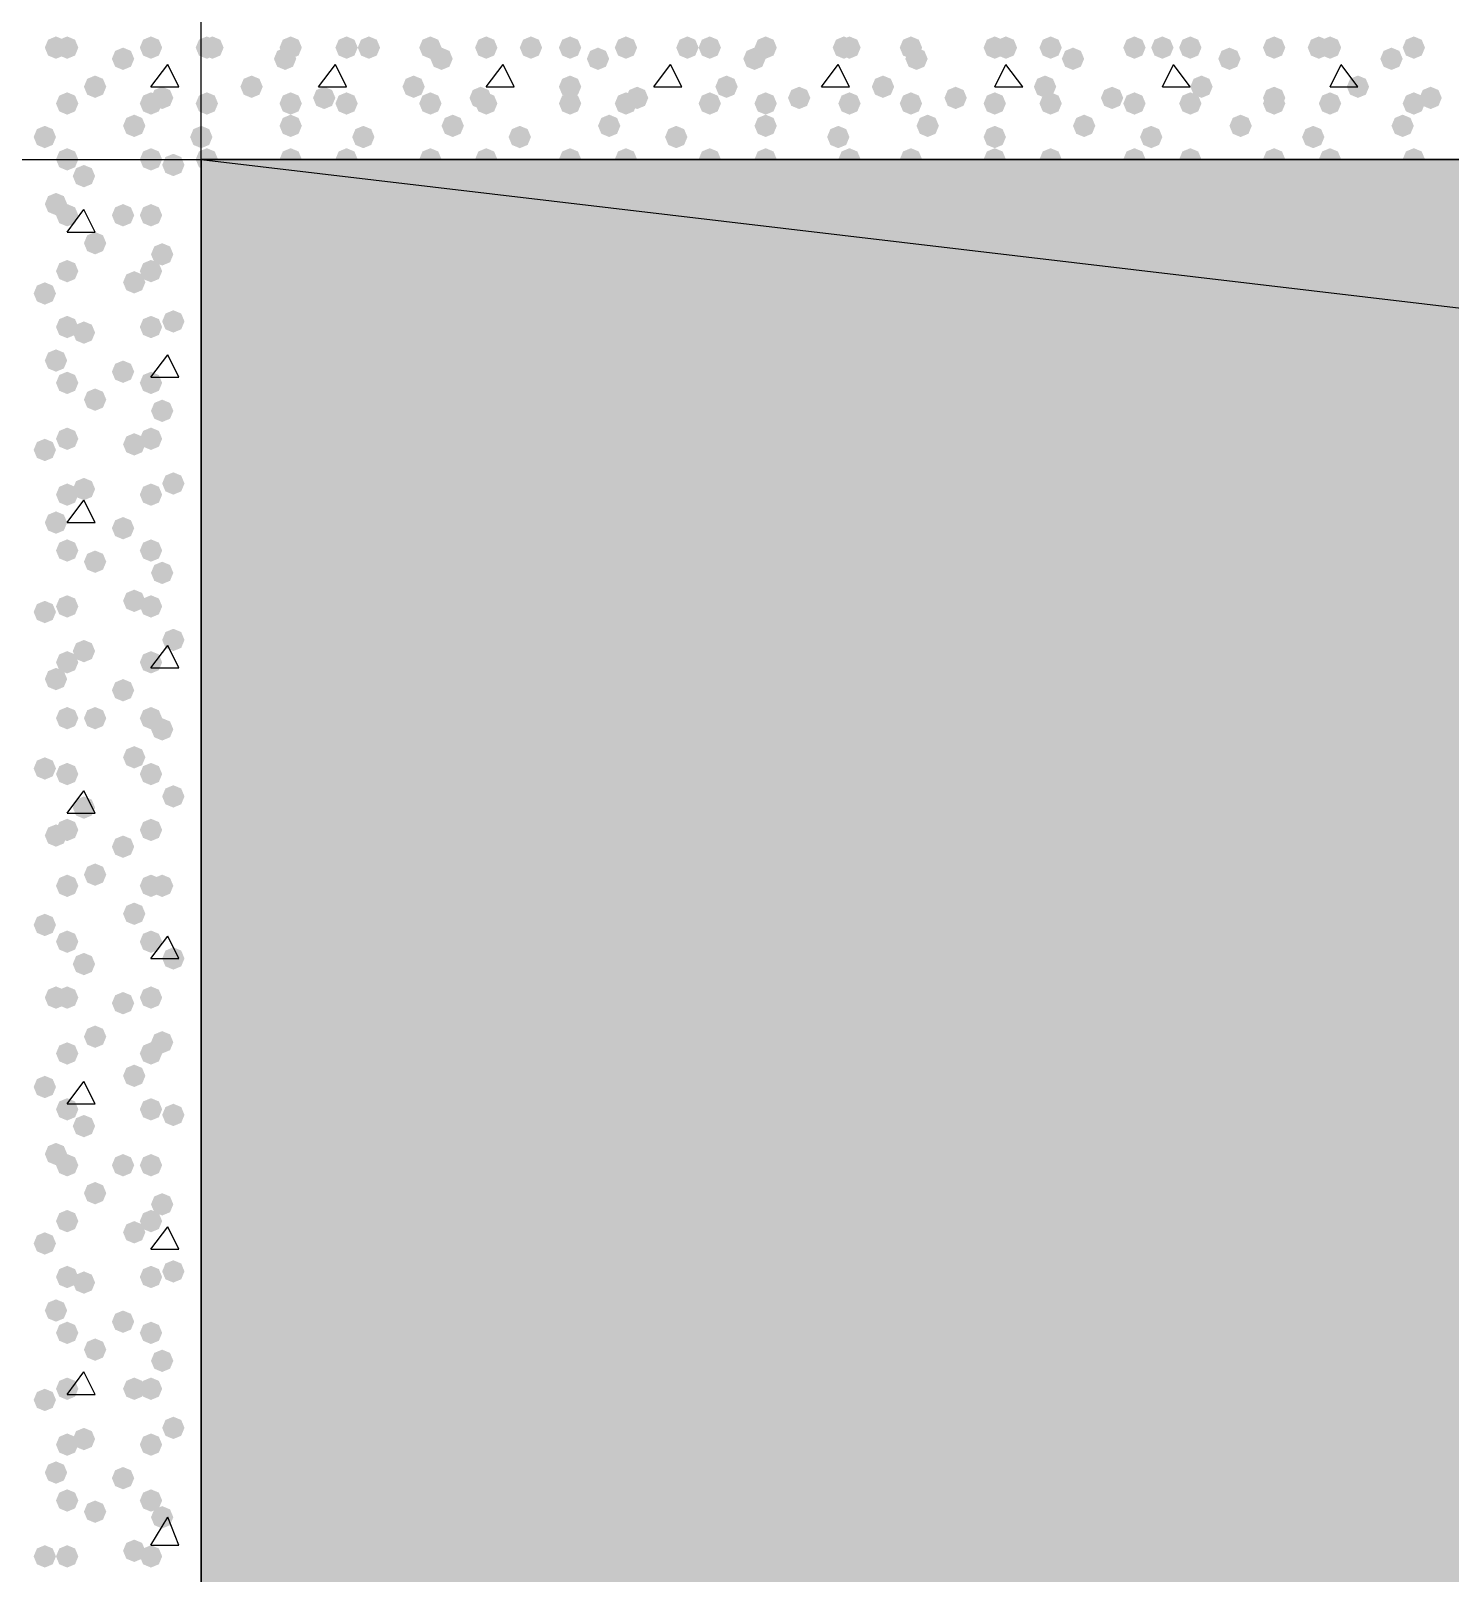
# Model space of a CAD drawing. Header units: millimetres. Extents: x 0 to 420, y 0 to 297.
# Drawn here: x 215.88 to 226.63, y 131.91 to 143.59 of the extents above; entities that cross this region are included whole.
import ezdxf

# ---------------------------------------------------------------- set-up
doc = ezdxf.new("R2010")
doc.units = ezdxf.units.MM
doc.layers.get('0').update_dxf_attribs({"linetype": 'CONTINUOUS'})

msp = doc.modelspace()

# ---------------------------------------------------------------- hatches: boundary and pattern name
at = {"true_color": 0x000007}
for points in [[(216.154, 143.467667), (216.129129, 143.407871), (216.069333, 143.383), (216.009538, 143.407871), (215.984667, 143.467667), (216.009537, 143.527462), (216.069333, 143.552333), (216.129129, 143.527463)], [(216.238667, 143.467667), (216.213796, 143.407871), (216.154, 143.383), (216.094204, 143.407871), (216.069333, 143.467667), (216.094204, 143.527462), (216.154, 143.552333), (216.213796, 143.527463)], [(216.873667, 143.467667), (216.848796, 143.407871), (216.789, 143.383), (216.729204, 143.407871), (216.704333, 143.467667), (216.729204, 143.527462), (216.789, 143.552333), (216.848796, 143.527463)], [(216.662, 143.383), (216.637129, 143.323204), (216.577333, 143.298333), (216.517538, 143.323204), (216.492667, 143.383), (216.517537, 143.442796), (216.577333, 143.467667), (216.637129, 143.442796)], [(216.450333, 143.171333), (216.425462, 143.111537), (216.365667, 143.086667), (216.305871, 143.111537), (216.281, 143.171333), (216.305871, 143.231129), (216.365667, 143.256), (216.425462, 143.231129)], [(216.958333, 143.086667), (216.933462, 143.026871), (216.873667, 143.002), (216.813871, 143.026871), (216.789, 143.086667), (216.813871, 143.146462), (216.873667, 143.171333), (216.933462, 143.146463)], [(216.238667, 143.044333), (216.213796, 142.984537), (216.154, 142.959667), (216.094204, 142.984537), (216.069333, 143.044333), (216.094204, 143.104129), (216.154, 143.129), (216.213796, 143.104129)], [(216.873667, 143.044333), (216.848796, 142.984537), (216.789, 142.959667), (216.729204, 142.984537), (216.704333, 143.044333), (216.729204, 143.104129), (216.789, 143.129), (216.848796, 143.104129)], [(216.746667, 142.875), (216.721796, 142.815204), (216.662, 142.790333), (216.602204, 142.815204), (216.577333, 142.875), (216.602204, 142.934796), (216.662, 142.959667), (216.721796, 142.934796)], [(216.069333, 142.790333), (216.044463, 142.730537), (215.984667, 142.705667), (215.924871, 142.730537), (215.9, 142.790333), (215.924871, 142.850129), (215.984667, 142.875), (216.044462, 142.850129)], [(216.238667, 142.621), (216.213796, 142.561204), (216.154, 142.536333), (216.094204, 142.561204), (216.069333, 142.621), (216.094204, 142.680796), (216.154, 142.705667), (216.213796, 142.680796)], [(216.873667, 142.621), (216.848796, 142.561204), (216.789, 142.536333), (216.729204, 142.561204), (216.704333, 142.621), (216.729204, 142.680796), (216.789, 142.705667), (216.848796, 142.680796)]]:
    msp.add_hatch(color=0, dxfattribs=at).paths.add_polyline_path(points, flags=0)
at = {"true_color": 0x000008}
for points in [[(217.297, 143.467667), (217.272129, 143.407871), (217.212333, 143.383), (217.152537, 143.407871), (217.127667, 143.467667), (217.152537, 143.527462), (217.212333, 143.552333), (217.272129, 143.527463)], [(217.339333, 143.467667), (217.314462, 143.407871), (217.254667, 143.383), (217.194871, 143.407871), (217.17, 143.467667), (217.194871, 143.527462), (217.254667, 143.552333), (217.314462, 143.527463)], [(217.932, 143.467667), (217.907129, 143.407871), (217.847333, 143.383), (217.787537, 143.407871), (217.762667, 143.467667), (217.787537, 143.527462), (217.847333, 143.552333), (217.907129, 143.527463)], [(218.355333, 143.467667), (218.330462, 143.407871), (218.270667, 143.383), (218.210871, 143.407871), (218.186, 143.467667), (218.210871, 143.527462), (218.270667, 143.552333), (218.330462, 143.527463)], [(218.524667, 143.467667), (218.499796, 143.407871), (218.44, 143.383), (218.380204, 143.407871), (218.355333, 143.467667), (218.380204, 143.527462), (218.44, 143.552333), (218.499796, 143.527463)], [(218.990333, 143.467667), (218.965462, 143.407871), (218.905667, 143.383), (218.845871, 143.407871), (218.821, 143.467667), (218.845871, 143.527462), (218.905667, 143.552333), (218.965462, 143.527463)], [(219.413667, 143.467667), (219.388796, 143.407871), (219.329, 143.383), (219.269204, 143.407871), (219.244333, 143.467667), (219.269204, 143.527462), (219.329, 143.552333), (219.388796, 143.527463)], [(219.752333, 143.467667), (219.727463, 143.407871), (219.667667, 143.383), (219.607871, 143.407871), (219.583, 143.467667), (219.607871, 143.527462), (219.667667, 143.552333), (219.727462, 143.527463)], [(220.048667, 143.467667), (220.023796, 143.407871), (219.964, 143.383), (219.904204, 143.407871), (219.879333, 143.467667), (219.904204, 143.527462), (219.964, 143.552333), (220.023796, 143.527463)], [(220.472, 143.467667), (220.447129, 143.407871), (220.387333, 143.383), (220.327538, 143.407871), (220.302667, 143.467667), (220.327537, 143.527462), (220.387333, 143.552333), (220.447129, 143.527463)], [(220.937667, 143.467667), (220.912796, 143.407871), (220.853, 143.383), (220.793204, 143.407871), (220.768333, 143.467667), (220.793204, 143.527462), (220.853, 143.552333), (220.912796, 143.527463)], [(221.107, 143.467667), (221.082129, 143.407871), (221.022333, 143.383), (220.962538, 143.407871), (220.937667, 143.467667), (220.962537, 143.527462), (221.022333, 143.552333), (221.082129, 143.527463)], [(221.530333, 143.467667), (221.505462, 143.407871), (221.445667, 143.383), (221.385871, 143.407871), (221.361, 143.467667), (221.385871, 143.527462), (221.445667, 143.552333), (221.505462, 143.527463)], [(222.123, 143.467667), (222.098129, 143.407871), (222.038333, 143.383), (221.978538, 143.407871), (221.953667, 143.467667), (221.978537, 143.527462), (222.038333, 143.552333), (222.098129, 143.527463)], [(222.165333, 143.467667), (222.140462, 143.407871), (222.080667, 143.383), (222.020871, 143.407871), (221.996, 143.467667), (222.020871, 143.527462), (222.080667, 143.552333), (222.140462, 143.527463)], [(222.631, 143.467667), (222.606129, 143.407871), (222.546333, 143.383), (222.486538, 143.407871), (222.461667, 143.467667), (222.486537, 143.527462), (222.546333, 143.552333), (222.606129, 143.527463)], [(223.266, 143.467667), (223.241129, 143.407871), (223.181333, 143.383), (223.121538, 143.407871), (223.096667, 143.467667), (223.121537, 143.527462), (223.181333, 143.552333), (223.241129, 143.527463)], [(223.350667, 143.467667), (223.325796, 143.407871), (223.266, 143.383), (223.206204, 143.407871), (223.181333, 143.467667), (223.206204, 143.527462), (223.266, 143.552333), (223.325796, 143.527463)], [(223.689333, 143.467667), (223.664463, 143.407871), (223.604667, 143.383), (223.544871, 143.407871), (223.52, 143.467667), (223.544871, 143.527462), (223.604667, 143.552333), (223.664462, 143.527463)], [(224.324333, 143.467667), (224.299463, 143.407871), (224.239667, 143.383), (224.179871, 143.407871), (224.155, 143.467667), (224.179871, 143.527462), (224.239667, 143.552333), (224.299462, 143.527463)], [(224.536, 143.467667), (224.511129, 143.407871), (224.451333, 143.383), (224.391538, 143.407871), (224.366667, 143.467667), (224.391537, 143.527462), (224.451333, 143.552333), (224.511129, 143.527463)], [(224.747667, 143.467667), (224.722796, 143.407871), (224.663, 143.383), (224.603204, 143.407871), (224.578333, 143.467667), (224.603204, 143.527462), (224.663, 143.552333), (224.722796, 143.527463)], [(225.382667, 143.467667), (225.357796, 143.407871), (225.298, 143.383), (225.238204, 143.407871), (225.213333, 143.467667), (225.238204, 143.527462), (225.298, 143.552333), (225.357796, 143.527463)], [(225.721333, 143.467667), (225.696463, 143.407871), (225.636667, 143.383), (225.576871, 143.407871), (225.552, 143.467667), (225.576871, 143.527462), (225.636667, 143.552333), (225.696462, 143.527463)], [(225.806, 143.467667), (225.781129, 143.407871), (225.721333, 143.383), (225.661538, 143.407871), (225.636667, 143.467667), (225.661537, 143.527462), (225.721333, 143.552333), (225.781129, 143.527463)], [(226.441, 143.467667), (226.416129, 143.407871), (226.356333, 143.383), (226.296538, 143.407871), (226.271667, 143.467667), (226.296537, 143.527462), (226.356333, 143.552333), (226.416129, 143.527463)], [(217.889667, 143.383), (217.864796, 143.323204), (217.805, 143.298333), (217.745204, 143.323204), (217.720333, 143.383), (217.745204, 143.442796), (217.805, 143.467667), (217.864796, 143.442796)], [(219.075, 143.383), (219.050129, 143.323204), (218.990333, 143.298333), (218.930538, 143.323204), (218.905667, 143.383), (218.930537, 143.442796), (218.990333, 143.467667), (219.050129, 143.442796)], [(220.260333, 143.383), (220.235462, 143.323204), (220.175667, 143.298333), (220.115871, 143.323204), (220.091, 143.383), (220.115871, 143.442796), (220.175667, 143.467667), (220.235462, 143.442796)], [(221.445667, 143.383), (221.420796, 143.323204), (221.361, 143.298333), (221.301204, 143.323204), (221.276333, 143.383), (221.301204, 143.442796), (221.361, 143.467667), (221.420796, 143.442796)], [(222.673333, 143.383), (222.648462, 143.323204), (222.588667, 143.298333), (222.528871, 143.323204), (222.504, 143.383), (222.528871, 143.442796), (222.588667, 143.467667), (222.648462, 143.442796)], [(223.858667, 143.383), (223.833796, 143.323204), (223.774, 143.298333), (223.714204, 143.323204), (223.689333, 143.383), (223.714204, 143.442796), (223.774, 143.467667), (223.833796, 143.442796)], [(225.044, 143.383), (225.019129, 143.323204), (224.959333, 143.298333), (224.899538, 143.323204), (224.874667, 143.383), (224.899537, 143.442796), (224.959333, 143.467667), (225.019129, 143.442796)], [(226.271667, 143.383), (226.246796, 143.323204), (226.187, 143.298333), (226.127204, 143.323204), (226.102333, 143.383), (226.127204, 143.442796), (226.187, 143.467667), (226.246796, 143.442796)], [(217.635667, 143.171333), (217.610796, 143.111537), (217.551, 143.086667), (217.491204, 143.111537), (217.466333, 143.171333), (217.491204, 143.231129), (217.551, 143.256), (217.610796, 143.231129)], [(218.863333, 143.171333), (218.838462, 143.111537), (218.778667, 143.086667), (218.718871, 143.111537), (218.694, 143.171333), (218.718871, 143.231129), (218.778667, 143.256), (218.838462, 143.231129)], [(220.048667, 143.171333), (220.023796, 143.111537), (219.964, 143.086667), (219.904204, 143.111537), (219.879333, 143.171333), (219.904204, 143.231129), (219.964, 143.256), (220.023796, 143.231129)], [(221.234, 143.171333), (221.209129, 143.111537), (221.149333, 143.086667), (221.089538, 143.111537), (221.064667, 143.171333), (221.089537, 143.231129), (221.149333, 143.256), (221.209129, 143.231129)], [(222.419333, 143.171333), (222.394463, 143.111537), (222.334667, 143.086667), (222.274871, 143.111537), (222.25, 143.171333), (222.274871, 143.231129), (222.334667, 143.256), (222.394462, 143.231129)], [(223.647, 143.171333), (223.622129, 143.111537), (223.562333, 143.086667), (223.502537, 143.111537), (223.477667, 143.171333), (223.502537, 143.231129), (223.562333, 143.256), (223.622129, 143.231129)], [(224.832333, 143.171333), (224.807462, 143.111537), (224.747667, 143.086667), (224.687871, 143.111537), (224.663, 143.171333), (224.687871, 143.231129), (224.747667, 143.256), (224.807462, 143.231129)], [(226.017667, 143.171333), (225.992796, 143.111537), (225.933, 143.086667), (225.873204, 143.111537), (225.848333, 143.171333), (225.873204, 143.231129), (225.933, 143.256), (225.992796, 143.231129)], [(218.186, 143.086667), (218.161129, 143.026871), (218.101333, 143.002), (218.041538, 143.026871), (218.016667, 143.086667), (218.041537, 143.146462), (218.101333, 143.171333), (218.161129, 143.146463)], [(219.371333, 143.086667), (219.346462, 143.026871), (219.286667, 143.002), (219.226871, 143.026871), (219.202, 143.086667), (219.226871, 143.146462), (219.286667, 143.171333), (219.346462, 143.146463)], [(220.556667, 143.086667), (220.531796, 143.026871), (220.472, 143.002), (220.412204, 143.026871), (220.387333, 143.086667), (220.412204, 143.146462), (220.472, 143.171333), (220.531796, 143.146463)], [(221.784333, 143.086667), (221.759462, 143.026871), (221.699667, 143.002), (221.639871, 143.026871), (221.615, 143.086667), (221.639871, 143.146462), (221.699667, 143.171333), (221.759462, 143.146463)], [(222.969667, 143.086667), (222.944796, 143.026871), (222.885, 143.002), (222.825204, 143.026871), (222.800333, 143.086667), (222.825204, 143.146462), (222.885, 143.171333), (222.944796, 143.146463)], [(224.155, 143.086667), (224.130129, 143.026871), (224.070333, 143.002), (224.010538, 143.026871), (223.985667, 143.086667), (224.010537, 143.146462), (224.070333, 143.171333), (224.130129, 143.146463)], [(225.382667, 143.086667), (225.357796, 143.026871), (225.298, 143.002), (225.238204, 143.026871), (225.213333, 143.086667), (225.238204, 143.146462), (225.298, 143.171333), (225.357796, 143.146463)], [(226.568, 143.086667), (226.543129, 143.026871), (226.483333, 143.002), (226.423538, 143.026871), (226.398667, 143.086667), (226.423537, 143.146462), (226.483333, 143.171333), (226.543129, 143.146463)], [(217.297, 143.044333), (217.272129, 142.984537), (217.212333, 142.959667), (217.152537, 142.984537), (217.127667, 143.044333), (217.152537, 143.104129), (217.212333, 143.129), (217.272129, 143.104129)], [(217.932, 143.044333), (217.907129, 142.984537), (217.847333, 142.959667), (217.787537, 142.984537), (217.762667, 143.044333), (217.787537, 143.104129), (217.847333, 143.129), (217.907129, 143.104129)], [(218.355333, 143.044333), (218.330462, 142.984537), (218.270667, 142.959667), (218.210871, 142.984537), (218.186, 143.044333), (218.210871, 143.104129), (218.270667, 143.129), (218.330462, 143.104129)], [(218.990333, 143.044333), (218.965462, 142.984537), (218.905667, 142.959667), (218.845871, 142.984537), (218.821, 143.044333), (218.845871, 143.104129), (218.905667, 143.129), (218.965462, 143.104129)], [(219.413667, 143.044333), (219.388796, 142.984537), (219.329, 142.959667), (219.269204, 142.984537), (219.244333, 143.044333), (219.269204, 143.104129), (219.329, 143.129), (219.388796, 143.104129)], [(220.048667, 143.044333), (220.023796, 142.984537), (219.964, 142.959667), (219.904204, 142.984537), (219.879333, 143.044333), (219.904204, 143.104129), (219.964, 143.129), (220.023796, 143.104129)], [(220.472, 143.044333), (220.447129, 142.984537), (220.387333, 142.959667), (220.327538, 142.984537), (220.302667, 143.044333), (220.327537, 143.104129), (220.387333, 143.129), (220.447129, 143.104129)], [(221.107, 143.044333), (221.082129, 142.984537), (221.022333, 142.959667), (220.962538, 142.984537), (220.937667, 143.044333), (220.962537, 143.104129), (221.022333, 143.129), (221.082129, 143.104129)], [(221.530333, 143.044333), (221.505462, 142.984537), (221.445667, 142.959667), (221.385871, 142.984537), (221.361, 143.044333), (221.385871, 143.104129), (221.445667, 143.129), (221.505462, 143.104129)], [(222.165333, 143.044333), (222.140462, 142.984537), (222.080667, 142.959667), (222.020871, 142.984537), (221.996, 143.044333), (222.020871, 143.104129), (222.080667, 143.129), (222.140462, 143.104129)], [(222.631, 143.044333), (222.606129, 142.984537), (222.546333, 142.959667), (222.486538, 142.984537), (222.461667, 143.044333), (222.486537, 143.104129), (222.546333, 143.129), (222.606129, 143.104129)], [(223.266, 143.044333), (223.241129, 142.984537), (223.181333, 142.959667), (223.121538, 142.984537), (223.096667, 143.044333), (223.121537, 143.104129), (223.181333, 143.129), (223.241129, 143.104129)], [(223.689333, 143.044333), (223.664463, 142.984537), (223.604667, 142.959667), (223.544871, 142.984537), (223.52, 143.044333), (223.544871, 143.104129), (223.604667, 143.129), (223.664462, 143.104129)], [(224.324333, 143.044333), (224.299463, 142.984537), (224.239667, 142.959667), (224.179871, 142.984537), (224.155, 143.044333), (224.179871, 143.104129), (224.239667, 143.129), (224.299462, 143.104129)], [(224.747667, 143.044333), (224.722796, 142.984537), (224.663, 142.959667), (224.603204, 142.984537), (224.578333, 143.044333), (224.603204, 143.104129), (224.663, 143.129), (224.722796, 143.104129)], [(225.382667, 143.044333), (225.357796, 142.984537), (225.298, 142.959667), (225.238204, 142.984537), (225.213333, 143.044333), (225.238204, 143.104129), (225.298, 143.129), (225.357796, 143.104129)], [(225.806, 143.044333), (225.781129, 142.984537), (225.721333, 142.959667), (225.661538, 142.984537), (225.636667, 143.044333), (225.661537, 143.104129), (225.721333, 143.129), (225.781129, 143.104129)], [(226.441, 143.044333), (226.416129, 142.984537), (226.356333, 142.959667), (226.296538, 142.984537), (226.271667, 143.044333), (226.296537, 143.104129), (226.356333, 143.129), (226.416129, 143.104129)], [(217.932, 142.875), (217.907129, 142.815204), (217.847333, 142.790333), (217.787537, 142.815204), (217.762667, 142.875), (217.787537, 142.934796), (217.847333, 142.959667), (217.907129, 142.934796)], [(219.159667, 142.875), (219.134796, 142.815204), (219.075, 142.790333), (219.015204, 142.815204), (218.990333, 142.875), (219.015204, 142.934796), (219.075, 142.959667), (219.134796, 142.934796)], [(220.345, 142.875), (220.320129, 142.815204), (220.260333, 142.790333), (220.200538, 142.815204), (220.175667, 142.875), (220.200537, 142.934796), (220.260333, 142.959667), (220.320129, 142.934796)], [(221.530333, 142.875), (221.505462, 142.815204), (221.445667, 142.790333), (221.385871, 142.815204), (221.361, 142.875), (221.385871, 142.934796), (221.445667, 142.959667), (221.505462, 142.934796)], [(222.758, 142.875), (222.733129, 142.815204), (222.673333, 142.790333), (222.613538, 142.815204), (222.588667, 142.875), (222.613537, 142.934796), (222.673333, 142.959667), (222.733129, 142.934796)], [(223.943333, 142.875), (223.918462, 142.815204), (223.858667, 142.790333), (223.798871, 142.815204), (223.774, 142.875), (223.798871, 142.934796), (223.858667, 142.959667), (223.918462, 142.934796)], [(225.128667, 142.875), (225.103796, 142.815204), (225.044, 142.790333), (224.984204, 142.815204), (224.959333, 142.875), (224.984204, 142.934796), (225.044, 142.959667), (225.103796, 142.934796)], [(226.356333, 142.875), (226.331462, 142.815204), (226.271667, 142.790333), (226.211871, 142.815204), (226.187, 142.875), (226.211871, 142.934796), (226.271667, 142.959667), (226.331462, 142.934796)], [(217.254667, 142.790333), (217.229796, 142.730537), (217.17, 142.705667), (217.110204, 142.730537), (217.085333, 142.790333), (217.110204, 142.850129), (217.17, 142.875), (217.229796, 142.850129)], [(218.482333, 142.790333), (218.457462, 142.730537), (218.397667, 142.705667), (218.337871, 142.730537), (218.313, 142.790333), (218.337871, 142.850129), (218.397667, 142.875), (218.457462, 142.850129)], [(219.667667, 142.790333), (219.642796, 142.730537), (219.583, 142.705667), (219.523204, 142.730537), (219.498333, 142.790333), (219.523204, 142.850129), (219.583, 142.875), (219.642796, 142.850129)], [(220.853, 142.790333), (220.828129, 142.730537), (220.768333, 142.705667), (220.708538, 142.730537), (220.683667, 142.790333), (220.708537, 142.850129), (220.768333, 142.875), (220.828129, 142.850129)], [(222.080667, 142.790333), (222.055796, 142.730537), (221.996, 142.705667), (221.936204, 142.730537), (221.911333, 142.790333), (221.936204, 142.850129), (221.996, 142.875), (222.055796, 142.850129)], [(223.266, 142.790333), (223.241129, 142.730537), (223.181333, 142.705667), (223.121538, 142.730537), (223.096667, 142.790333), (223.121537, 142.850129), (223.181333, 142.875), (223.241129, 142.850129)], [(224.451333, 142.790333), (224.426462, 142.730537), (224.366667, 142.705667), (224.306871, 142.730537), (224.282, 142.790333), (224.306871, 142.850129), (224.366667, 142.875), (224.426462, 142.850129)], [(225.679, 142.790333), (225.654129, 142.730537), (225.594333, 142.705667), (225.534538, 142.730537), (225.509667, 142.790333), (225.534537, 142.850129), (225.594333, 142.875), (225.654129, 142.850129)], [(217.043, 142.578667), (217.018129, 142.518871), (216.958333, 142.494), (216.898538, 142.518871), (216.873667, 142.578667), (216.898537, 142.638462), (216.958333, 142.663333), (217.018129, 142.638463)], [(217.297, 142.621), (217.272129, 142.561204), (217.212333, 142.536333), (217.152537, 142.561204), (217.127667, 142.621), (217.152537, 142.680796), (217.212333, 142.705667), (217.272129, 142.680796)], [(217.932, 142.621), (217.907129, 142.561204), (217.847333, 142.536333), (217.787537, 142.561204), (217.762667, 142.621), (217.787537, 142.680796), (217.847333, 142.705667), (217.907129, 142.680796)], [(218.355333, 142.621), (218.330462, 142.561204), (218.270667, 142.536333), (218.210871, 142.561204), (218.186, 142.621), (218.210871, 142.680796), (218.270667, 142.705667), (218.330462, 142.680796)], [(218.990333, 142.621), (218.965462, 142.561204), (218.905667, 142.536333), (218.845871, 142.561204), (218.821, 142.621), (218.845871, 142.680796), (218.905667, 142.705667), (218.965462, 142.680796)], [(219.413667, 142.621), (219.388796, 142.561204), (219.329, 142.536333), (219.269204, 142.561204), (219.244333, 142.621), (219.269204, 142.680796), (219.329, 142.705667), (219.388796, 142.680796)], [(220.048667, 142.621), (220.023796, 142.561204), (219.964, 142.536333), (219.904204, 142.561204), (219.879333, 142.621), (219.904204, 142.680796), (219.964, 142.705667), (220.023796, 142.680796)], [(220.472, 142.621), (220.447129, 142.561204), (220.387333, 142.536333), (220.327538, 142.561204), (220.302667, 142.621), (220.327537, 142.680796), (220.387333, 142.705667), (220.447129, 142.680796)], [(221.107, 142.621), (221.082129, 142.561204), (221.022333, 142.536333), (220.962538, 142.561204), (220.937667, 142.621), (220.962537, 142.680796), (221.022333, 142.705667), (221.082129, 142.680796)], [(221.530333, 142.621), (221.505462, 142.561204), (221.445667, 142.536333), (221.385871, 142.561204), (221.361, 142.621), (221.385871, 142.680796), (221.445667, 142.705667), (221.505462, 142.680796)], [(222.165333, 142.621), (222.140462, 142.561204), (222.080667, 142.536333), (222.020871, 142.561204), (221.996, 142.621), (222.020871, 142.680796), (222.080667, 142.705667), (222.140462, 142.680796)], [(222.631, 142.621), (222.606129, 142.561204), (222.546333, 142.536333), (222.486538, 142.561204), (222.461667, 142.621), (222.486537, 142.680796), (222.546333, 142.705667), (222.606129, 142.680796)], [(223.266, 142.621), (223.241129, 142.561204), (223.181333, 142.536333), (223.121538, 142.561204), (223.096667, 142.621), (223.121537, 142.680796), (223.181333, 142.705667), (223.241129, 142.680796)], [(223.689333, 142.621), (223.664463, 142.561204), (223.604667, 142.536333), (223.544871, 142.561204), (223.52, 142.621), (223.544871, 142.680796), (223.604667, 142.705667), (223.664462, 142.680796)], [(224.324333, 142.621), (224.299463, 142.561204), (224.239667, 142.536333), (224.179871, 142.561204), (224.155, 142.621), (224.179871, 142.680796), (224.239667, 142.705667), (224.299462, 142.680796)], [(224.747667, 142.621), (224.722796, 142.561204), (224.663, 142.536333), (224.603204, 142.561204), (224.578333, 142.621), (224.603204, 142.680796), (224.663, 142.705667), (224.722796, 142.680796)], [(225.382667, 142.621), (225.357796, 142.561204), (225.298, 142.536333), (225.238204, 142.561204), (225.213333, 142.621), (225.238204, 142.680796), (225.298, 142.705667), (225.357796, 142.680796)], [(225.806, 142.621), (225.781129, 142.561204), (225.721333, 142.536333), (225.661538, 142.561204), (225.636667, 142.621), (225.661537, 142.680796), (225.721333, 142.705667), (225.781129, 142.680796)], [(226.441, 142.621), (226.416129, 142.561204), (226.356333, 142.536333), (226.296538, 142.561204), (226.271667, 142.621), (226.296537, 142.680796), (226.356333, 142.705667), (226.416129, 142.680796)], [(216.365667, 142.494), (216.340796, 142.434204), (216.281, 142.409333), (216.221204, 142.434204), (216.196333, 142.494), (216.221204, 142.553796), (216.281, 142.578667), (216.340796, 142.553796)], [(216.154, 142.282333), (216.129129, 142.222537), (216.069333, 142.197667), (216.009538, 142.222537), (215.984667, 142.282333), (216.009537, 142.342129), (216.069333, 142.367), (216.129129, 142.342129)], [(216.238667, 142.197667), (216.213796, 142.137871), (216.154, 142.113), (216.094204, 142.137871), (216.069333, 142.197667), (216.094204, 142.257462), (216.154, 142.282333), (216.213796, 142.257463)], [(216.662, 142.197667), (216.637129, 142.137871), (216.577333, 142.113), (216.517538, 142.137871), (216.492667, 142.197667), (216.517537, 142.257462), (216.577333, 142.282333), (216.637129, 142.257463)], [(216.873667, 142.197667), (216.848796, 142.137871), (216.789, 142.113), (216.729204, 142.137871), (216.704333, 142.197667), (216.729204, 142.257462), (216.789, 142.282333), (216.848796, 142.257463)], [(216.450333, 141.986), (216.425462, 141.926204), (216.365667, 141.901333), (216.305871, 141.926204), (216.281, 141.986), (216.305871, 142.045796), (216.365667, 142.070667), (216.425462, 142.045796)], [(216.958333, 141.901333), (216.933462, 141.841537), (216.873667, 141.816667), (216.813871, 141.841537), (216.789, 141.901333), (216.813871, 141.961129), (216.873667, 141.986), (216.933462, 141.961129)], [(216.238667, 141.774333), (216.213796, 141.714537), (216.154, 141.689667), (216.094204, 141.714537), (216.069333, 141.774333), (216.094204, 141.834129), (216.154, 141.859), (216.213796, 141.834129)], [(216.873667, 141.774333), (216.848796, 141.714537), (216.789, 141.689667), (216.729204, 141.714537), (216.704333, 141.774333), (216.729204, 141.834129), (216.789, 141.859), (216.848796, 141.834129)], [(216.746667, 141.689667), (216.721796, 141.629871), (216.662, 141.605), (216.602204, 141.629871), (216.577333, 141.689667), (216.602204, 141.749462), (216.662, 141.774333), (216.721796, 141.749463)], [(216.069333, 141.605), (216.044463, 141.545204), (215.984667, 141.520333), (215.924871, 141.545204), (215.9, 141.605), (215.924871, 141.664796), (215.984667, 141.689667), (216.044462, 141.664796)], [(216.238667, 141.351), (216.213796, 141.291204), (216.154, 141.266333), (216.094204, 141.291204), (216.069333, 141.351), (216.094204, 141.410796), (216.154, 141.435667), (216.213796, 141.410796)], [(216.365667, 141.308667), (216.340796, 141.248871), (216.281, 141.224), (216.221204, 141.248871), (216.196333, 141.308667), (216.221204, 141.368462), (216.281, 141.393333), (216.340796, 141.368463)], [(216.873667, 141.351), (216.848796, 141.291204), (216.789, 141.266333), (216.729204, 141.291204), (216.704333, 141.351), (216.729204, 141.410796), (216.789, 141.435667), (216.848796, 141.410796)], [(217.043, 141.393333), (217.018129, 141.333537), (216.958333, 141.308667), (216.898538, 141.333537), (216.873667, 141.393333), (216.898537, 141.453129), (216.958333, 141.478), (217.018129, 141.453129)], [(216.154, 141.097), (216.129129, 141.037204), (216.069333, 141.012333), (216.009538, 141.037204), (215.984667, 141.097), (216.009537, 141.156796), (216.069333, 141.181667), (216.129129, 141.156796)], [(216.662, 141.012333), (216.637129, 140.952537), (216.577333, 140.927667), (216.517538, 140.952537), (216.492667, 141.012333), (216.517537, 141.072129), (216.577333, 141.097), (216.637129, 141.072129)], [(216.238667, 140.927667), (216.213796, 140.867871), (216.154, 140.843), (216.094204, 140.867871), (216.069333, 140.927667), (216.094204, 140.987462), (216.154, 141.012333), (216.213796, 140.987463)], [(216.873667, 140.927667), (216.848796, 140.867871), (216.789, 140.843), (216.729204, 140.867871), (216.704333, 140.927667), (216.729204, 140.987462), (216.789, 141.012333), (216.848796, 140.987463)], [(216.450333, 140.800667), (216.425462, 140.740871), (216.365667, 140.716), (216.305871, 140.740871), (216.281, 140.800667), (216.305871, 140.860462), (216.365667, 140.885333), (216.425462, 140.860463)], [(216.958333, 140.716), (216.933462, 140.656204), (216.873667, 140.631333), (216.813871, 140.656204), (216.789, 140.716), (216.813871, 140.775796), (216.873667, 140.800667), (216.933462, 140.775796)], [(216.238667, 140.504333), (216.213796, 140.444537), (216.154, 140.419667), (216.094204, 140.444537), (216.069333, 140.504333), (216.094204, 140.564129), (216.154, 140.589), (216.213796, 140.564129)], [(216.873667, 140.504333), (216.848796, 140.444537), (216.789, 140.419667), (216.729204, 140.444537), (216.704333, 140.504333), (216.729204, 140.564129), (216.789, 140.589), (216.848796, 140.564129)], [(216.069333, 140.419667), (216.044463, 140.359871), (215.984667, 140.335), (215.924871, 140.359871), (215.9, 140.419667), (215.924871, 140.479462), (215.984667, 140.504333), (216.044462, 140.479463)], [(216.746667, 140.462), (216.721796, 140.402204), (216.662, 140.377333), (216.602204, 140.402204), (216.577333, 140.462), (216.602204, 140.521796), (216.662, 140.546667), (216.721796, 140.521796)], [(217.043, 140.165667), (217.018129, 140.105871), (216.958333, 140.081), (216.898538, 140.105871), (216.873667, 140.165667), (216.898537, 140.225462), (216.958333, 140.250333), (217.018129, 140.225463)], [(216.238667, 140.081), (216.213796, 140.021204), (216.154, 139.996333), (216.094204, 140.021204), (216.069333, 140.081), (216.094204, 140.140796), (216.154, 140.165667), (216.213796, 140.140796)], [(216.365667, 140.123333), (216.340796, 140.063538), (216.281, 140.038667), (216.221204, 140.063538), (216.196333, 140.123333), (216.221204, 140.183129), (216.281, 140.208), (216.340796, 140.183129)], [(216.873667, 140.081), (216.848796, 140.021204), (216.789, 139.996333), (216.729204, 140.021204), (216.704333, 140.081), (216.729204, 140.140796), (216.789, 140.165667), (216.848796, 140.140796)], [(216.154, 139.869333), (216.129129, 139.809537), (216.069333, 139.784667), (216.009538, 139.809537), (215.984667, 139.869333), (216.009537, 139.929129), (216.069333, 139.954), (216.129129, 139.929129)], [(216.662, 139.827), (216.637129, 139.767204), (216.577333, 139.742333), (216.517538, 139.767204), (216.492667, 139.827), (216.517537, 139.886796), (216.577333, 139.911667), (216.637129, 139.886796)], [(216.238667, 139.657667), (216.213796, 139.597871), (216.154, 139.573), (216.094204, 139.597871), (216.069333, 139.657667), (216.094204, 139.717462), (216.154, 139.742333), (216.213796, 139.717463)], [(216.873667, 139.657667), (216.848796, 139.597871), (216.789, 139.573), (216.729204, 139.597871), (216.704333, 139.657667), (216.729204, 139.717462), (216.789, 139.742333), (216.848796, 139.717463)], [(216.450333, 139.573), (216.425462, 139.513204), (216.365667, 139.488333), (216.305871, 139.513204), (216.281, 139.573), (216.305871, 139.632796), (216.365667, 139.657667), (216.425462, 139.632796)], [(216.958333, 139.488333), (216.933462, 139.428537), (216.873667, 139.403667), (216.813871, 139.428537), (216.789, 139.488333), (216.813871, 139.548129), (216.873667, 139.573), (216.933462, 139.548129)], [(216.069333, 139.192), (216.044463, 139.132204), (215.984667, 139.107333), (215.924871, 139.132204), (215.9, 139.192), (215.924871, 139.251796), (215.984667, 139.276667), (216.044462, 139.251796)], [(216.238667, 139.234333), (216.213796, 139.174537), (216.154, 139.149667), (216.094204, 139.174537), (216.069333, 139.234333), (216.094204, 139.294129), (216.154, 139.319), (216.213796, 139.294129)], [(216.746667, 139.276667), (216.721796, 139.216871), (216.662, 139.192), (216.602204, 139.216871), (216.577333, 139.276667), (216.602204, 139.336462), (216.662, 139.361333), (216.721796, 139.336463)], [(216.873667, 139.234333), (216.848796, 139.174537), (216.789, 139.149667), (216.729204, 139.174537), (216.704333, 139.234333), (216.729204, 139.294129), (216.789, 139.319), (216.848796, 139.294129)], [(217.043, 138.980333), (217.018129, 138.920537), (216.958333, 138.895667), (216.898538, 138.920537), (216.873667, 138.980333), (216.898537, 139.040129), (216.958333, 139.065), (217.018129, 139.040129)], [(216.365667, 138.895667), (216.340796, 138.835871), (216.281, 138.811), (216.221204, 138.835871), (216.196333, 138.895667), (216.221204, 138.955462), (216.281, 138.980333), (216.340796, 138.955463)], [(216.238667, 138.811), (216.213796, 138.751204), (216.154, 138.726333), (216.094204, 138.751204), (216.069333, 138.811), (216.094204, 138.870796), (216.154, 138.895667), (216.213796, 138.870796)], [(216.873667, 138.811), (216.848796, 138.751204), (216.789, 138.726333), (216.729204, 138.751204), (216.704333, 138.811), (216.729204, 138.870796), (216.789, 138.895667), (216.848796, 138.870796)], [(216.154, 138.684), (216.129129, 138.624204), (216.069333, 138.599333), (216.009538, 138.624204), (215.984667, 138.684), (216.009537, 138.743796), (216.069333, 138.768667), (216.129129, 138.743796)], [(216.662, 138.599333), (216.637129, 138.539537), (216.577333, 138.514667), (216.517538, 138.539537), (216.492667, 138.599333), (216.517537, 138.659129), (216.577333, 138.684), (216.637129, 138.659129)], [(216.238667, 138.387667), (216.213796, 138.327871), (216.154, 138.303), (216.094204, 138.327871), (216.069333, 138.387667), (216.094204, 138.447462), (216.154, 138.472333), (216.213796, 138.447463)], [(216.450333, 138.387667), (216.425462, 138.327871), (216.365667, 138.303), (216.305871, 138.327871), (216.281, 138.387667), (216.305871, 138.447462), (216.365667, 138.472333), (216.425462, 138.447463)], [(216.873667, 138.387667), (216.848796, 138.327871), (216.789, 138.303), (216.729204, 138.327871), (216.704333, 138.387667), (216.729204, 138.447462), (216.789, 138.472333), (216.848796, 138.447463)], [(216.958333, 138.303), (216.933462, 138.243204), (216.873667, 138.218333), (216.813871, 138.243204), (216.789, 138.303), (216.813871, 138.362796), (216.873667, 138.387667), (216.933462, 138.362796)], [(216.746667, 138.091333), (216.721796, 138.031537), (216.662, 138.006667), (216.602204, 138.031537), (216.577333, 138.091333), (216.602204, 138.151129), (216.662, 138.176), (216.721796, 138.151129)], [(216.069333, 138.006667), (216.044463, 137.946871), (215.984667, 137.922), (215.924871, 137.946871), (215.9, 138.006667), (215.924871, 138.066462), (215.984667, 138.091333), (216.044462, 138.066463)], [(216.238667, 137.964333), (216.213796, 137.904537), (216.154, 137.879667), (216.094204, 137.904537), (216.069333, 137.964333), (216.094204, 138.024129), (216.154, 138.049), (216.213796, 138.024129)], [(216.873667, 137.964333), (216.848796, 137.904537), (216.789, 137.879667), (216.729204, 137.904537), (216.704333, 137.964333), (216.729204, 138.024129), (216.789, 138.049), (216.848796, 138.024129)], [(217.043, 137.795), (217.018129, 137.735204), (216.958333, 137.710333), (216.898538, 137.735204), (216.873667, 137.795), (216.898537, 137.854796), (216.958333, 137.879667), (217.018129, 137.854796)], [(216.365667, 137.710333), (216.340796, 137.650537), (216.281, 137.625667), (216.221204, 137.650537), (216.196333, 137.710333), (216.221204, 137.770129), (216.281, 137.795), (216.340796, 137.770129)], [(216.154, 137.498667), (216.129129, 137.438871), (216.069333, 137.414), (216.009538, 137.438871), (215.984667, 137.498667), (216.009537, 137.558462), (216.069333, 137.583333), (216.129129, 137.558463)], [(216.238667, 137.541), (216.213796, 137.481204), (216.154, 137.456333), (216.094204, 137.481204), (216.069333, 137.541), (216.094204, 137.600796), (216.154, 137.625667), (216.213796, 137.600796)], [(216.873667, 137.541), (216.848796, 137.481204), (216.789, 137.456333), (216.729204, 137.481204), (216.704333, 137.541), (216.729204, 137.600796), (216.789, 137.625667), (216.848796, 137.600796)], [(216.662, 137.414), (216.637129, 137.354204), (216.577333, 137.329333), (216.517538, 137.354204), (216.492667, 137.414), (216.517537, 137.473796), (216.577333, 137.498667), (216.637129, 137.473796)], [(216.238667, 137.117667), (216.213796, 137.057871), (216.154, 137.033), (216.094204, 137.057871), (216.069333, 137.117667), (216.094204, 137.177462), (216.154, 137.202333), (216.213796, 137.177463)], [(216.450333, 137.202333), (216.425462, 137.142537), (216.365667, 137.117667), (216.305871, 137.142537), (216.281, 137.202333), (216.305871, 137.262129), (216.365667, 137.287), (216.425462, 137.262129)], [(216.873667, 137.117667), (216.848796, 137.057871), (216.789, 137.033), (216.729204, 137.057871), (216.704333, 137.117667), (216.729204, 137.177462), (216.789, 137.202333), (216.848796, 137.177463)], [(216.958333, 137.117667), (216.933462, 137.057871), (216.873667, 137.033), (216.813871, 137.057871), (216.789, 137.117667), (216.813871, 137.177462), (216.873667, 137.202333), (216.933462, 137.177463)], [(216.746667, 136.906), (216.721796, 136.846204), (216.662, 136.821333), (216.602204, 136.846204), (216.577333, 136.906), (216.602204, 136.965796), (216.662, 136.990667), (216.721796, 136.965796)], [(216.069333, 136.821333), (216.044463, 136.761537), (215.984667, 136.736667), (215.924871, 136.761537), (215.9, 136.821333), (215.924871, 136.881129), (215.984667, 136.906), (216.044462, 136.881129)], [(216.238667, 136.694333), (216.213796, 136.634537), (216.154, 136.609667), (216.094204, 136.634537), (216.069333, 136.694333), (216.094204, 136.754129), (216.154, 136.779), (216.213796, 136.754129)], [(216.873667, 136.694333), (216.848796, 136.634537), (216.789, 136.609667), (216.729204, 136.634537), (216.704333, 136.694333), (216.729204, 136.754129), (216.789, 136.779), (216.848796, 136.754129)], [(216.365667, 136.525), (216.340796, 136.465204), (216.281, 136.440333), (216.221204, 136.465204), (216.196333, 136.525), (216.221204, 136.584796), (216.281, 136.609667), (216.340796, 136.584796)], [(217.043, 136.567333), (217.018129, 136.507537), (216.958333, 136.482667), (216.898538, 136.507537), (216.873667, 136.567333), (216.898537, 136.627129), (216.958333, 136.652), (217.018129, 136.627129)], [(216.154, 136.271), (216.129129, 136.211204), (216.069333, 136.186333), (216.009538, 136.211204), (215.984667, 136.271), (216.009537, 136.330796), (216.069333, 136.355667), (216.129129, 136.330796)], [(216.238667, 136.271), (216.213796, 136.211204), (216.154, 136.186333), (216.094204, 136.211204), (216.069333, 136.271), (216.094204, 136.330796), (216.154, 136.355667), (216.213796, 136.330796)], [(216.873667, 136.271), (216.848796, 136.211204), (216.789, 136.186333), (216.729204, 136.211204), (216.704333, 136.271), (216.729204, 136.330796), (216.789, 136.355667), (216.848796, 136.330796)], [(216.662, 136.228667), (216.637129, 136.168871), (216.577333, 136.144), (216.517538, 136.168871), (216.492667, 136.228667), (216.517537, 136.288462), (216.577333, 136.313333), (216.637129, 136.288463)], [(216.450333, 135.974667), (216.425462, 135.914871), (216.365667, 135.89), (216.305871, 135.914871), (216.281, 135.974667), (216.305871, 136.034462), (216.365667, 136.059333), (216.425462, 136.034463)], [(216.958333, 135.932333), (216.933462, 135.872537), (216.873667, 135.847667), (216.813871, 135.872537), (216.789, 135.932333), (216.813871, 135.992129), (216.873667, 136.017), (216.933462, 135.992129)], [(216.238667, 135.847667), (216.213796, 135.787871), (216.154, 135.763), (216.094204, 135.787871), (216.069333, 135.847667), (216.094204, 135.907462), (216.154, 135.932333), (216.213796, 135.907463)], [(216.873667, 135.847667), (216.848796, 135.787871), (216.789, 135.763), (216.729204, 135.787871), (216.704333, 135.847667), (216.729204, 135.907462), (216.789, 135.932333), (216.848796, 135.907463)], [(216.069333, 135.593667), (216.044463, 135.533871), (215.984667, 135.509), (215.924871, 135.533871), (215.9, 135.593667), (215.924871, 135.653462), (215.984667, 135.678333), (216.044462, 135.653463)], [(216.746667, 135.678333), (216.721796, 135.618537), (216.662, 135.593667), (216.602204, 135.618537), (216.577333, 135.678333), (216.602204, 135.738129), (216.662, 135.763), (216.721796, 135.738129)], [(216.238667, 135.424333), (216.213796, 135.364537), (216.154, 135.339667), (216.094204, 135.364537), (216.069333, 135.424333), (216.094204, 135.484129), (216.154, 135.509), (216.213796, 135.484129)], [(216.873667, 135.424333), (216.848796, 135.364537), (216.789, 135.339667), (216.729204, 135.364537), (216.704333, 135.424333), (216.729204, 135.484129), (216.789, 135.509), (216.848796, 135.484129)], [(217.043, 135.382), (217.018129, 135.322204), (216.958333, 135.297333), (216.898538, 135.322204), (216.873667, 135.382), (216.898537, 135.441796), (216.958333, 135.466667), (217.018129, 135.441796)], [(216.365667, 135.297333), (216.340796, 135.237537), (216.281, 135.212667), (216.221204, 135.237537), (216.196333, 135.297333), (216.221204, 135.357129), (216.281, 135.382), (216.340796, 135.357129)], [(216.154, 135.085667), (216.129129, 135.025871), (216.069333, 135.001), (216.009538, 135.025871), (215.984667, 135.085667), (216.009537, 135.145462), (216.069333, 135.170333), (216.129129, 135.145463)], [(216.238667, 135.001), (216.213796, 134.941204), (216.154, 134.916333), (216.094204, 134.941204), (216.069333, 135.001), (216.094204, 135.060796), (216.154, 135.085667), (216.213796, 135.060796)], [(216.662, 135.001), (216.637129, 134.941204), (216.577333, 134.916333), (216.517538, 134.941204), (216.492667, 135.001), (216.517537, 135.060796), (216.577333, 135.085667), (216.637129, 135.060796)], [(216.873667, 135.001), (216.848796, 134.941204), (216.789, 134.916333), (216.729204, 134.941204), (216.704333, 135.001), (216.729204, 135.060796), (216.789, 135.085667), (216.848796, 135.060796)], [(216.450333, 134.789333), (216.425462, 134.729537), (216.365667, 134.704667), (216.305871, 134.729537), (216.281, 134.789333), (216.305871, 134.849129), (216.365667, 134.874), (216.425462, 134.849129)], [(216.958333, 134.704667), (216.933462, 134.644871), (216.873667, 134.62), (216.813871, 134.644871), (216.789, 134.704667), (216.813871, 134.764462), (216.873667, 134.789333), (216.933462, 134.764463)], [(216.238667, 134.577667), (216.213796, 134.517871), (216.154, 134.493), (216.094204, 134.517871), (216.069333, 134.577667), (216.094204, 134.637462), (216.154, 134.662333), (216.213796, 134.637463)], [(216.873667, 134.577667), (216.848796, 134.517871), (216.789, 134.493), (216.729204, 134.517871), (216.704333, 134.577667), (216.729204, 134.637462), (216.789, 134.662333), (216.848796, 134.637463)], [(216.069333, 134.408333), (216.044463, 134.348537), (215.984667, 134.323667), (215.924871, 134.348537), (215.9, 134.408333), (215.924871, 134.468129), (215.984667, 134.493), (216.044462, 134.468129)], [(216.746667, 134.493), (216.721796, 134.433204), (216.662, 134.408333), (216.602204, 134.433204), (216.577333, 134.493), (216.602204, 134.552796), (216.662, 134.577667), (216.721796, 134.552796)], [(217.043, 134.196667), (217.018129, 134.136871), (216.958333, 134.112), (216.898538, 134.136871), (216.873667, 134.196667), (216.898537, 134.256462), (216.958333, 134.281333), (217.018129, 134.256463)], [(216.238667, 134.154333), (216.213796, 134.094537), (216.154, 134.069667), (216.094204, 134.094537), (216.069333, 134.154333), (216.094204, 134.214129), (216.154, 134.239), (216.213796, 134.214129)], [(216.365667, 134.112), (216.340796, 134.052204), (216.281, 134.027333), (216.221204, 134.052204), (216.196333, 134.112), (216.221204, 134.171796), (216.281, 134.196667), (216.340796, 134.171796)], [(216.873667, 134.154333), (216.848796, 134.094537), (216.789, 134.069667), (216.729204, 134.094537), (216.704333, 134.154333), (216.729204, 134.214129), (216.789, 134.239), (216.848796, 134.214129)], [(216.154, 133.900333), (216.129129, 133.840538), (216.069333, 133.815667), (216.009538, 133.840538), (215.984667, 133.900333), (216.009537, 133.960129), (216.069333, 133.985), (216.129129, 133.960129)], [(216.662, 133.815667), (216.637129, 133.755871), (216.577333, 133.731), (216.517538, 133.755871), (216.492667, 133.815667), (216.517537, 133.875462), (216.577333, 133.900333), (216.637129, 133.875463)], [(216.238667, 133.731), (216.213796, 133.671204), (216.154, 133.646333), (216.094204, 133.671204), (216.069333, 133.731), (216.094204, 133.790796), (216.154, 133.815667), (216.213796, 133.790796)], [(216.873667, 133.731), (216.848796, 133.671204), (216.789, 133.646333), (216.729204, 133.671204), (216.704333, 133.731), (216.729204, 133.790796), (216.789, 133.815667), (216.848796, 133.790796)], [(216.450333, 133.604), (216.425462, 133.544204), (216.365667, 133.519333), (216.305871, 133.544204), (216.281, 133.604), (216.305871, 133.663796), (216.365667, 133.688667), (216.425462, 133.663796)], [(216.958333, 133.519333), (216.933462, 133.459537), (216.873667, 133.434667), (216.813871, 133.459537), (216.789, 133.519333), (216.813871, 133.579129), (216.873667, 133.604), (216.933462, 133.579129)], [(216.238667, 133.307667), (216.213796, 133.247871), (216.154, 133.223), (216.094204, 133.247871), (216.069333, 133.307667), (216.094204, 133.367462), (216.154, 133.392333), (216.213796, 133.367463)], [(216.746667, 133.307667), (216.721796, 133.247871), (216.662, 133.223), (216.602204, 133.247871), (216.577333, 133.307667), (216.602204, 133.367462), (216.662, 133.392333), (216.721796, 133.367463)], [(216.873667, 133.307667), (216.848796, 133.247871), (216.789, 133.223), (216.729204, 133.247871), (216.704333, 133.307667), (216.729204, 133.367462), (216.789, 133.392333), (216.848796, 133.367463)], [(216.069333, 133.223), (216.044463, 133.163204), (215.984667, 133.138333), (215.924871, 133.163204), (215.9, 133.223), (215.924871, 133.282796), (215.984667, 133.307667), (216.044462, 133.282796)], [(217.043, 133.011333), (217.018129, 132.951537), (216.958333, 132.926667), (216.898538, 132.951537), (216.873667, 133.011333), (216.898537, 133.071129), (216.958333, 133.096), (217.018129, 133.071129)], [(216.238667, 132.884333), (216.213796, 132.824537), (216.154, 132.799667), (216.094204, 132.824537), (216.069333, 132.884333), (216.094204, 132.944129), (216.154, 132.969), (216.213796, 132.944129)], [(216.365667, 132.926667), (216.340796, 132.866871), (216.281, 132.842), (216.221204, 132.866871), (216.196333, 132.926667), (216.221204, 132.986462), (216.281, 133.011333), (216.340796, 132.986463)], [(216.873667, 132.884333), (216.848796, 132.824537), (216.789, 132.799667), (216.729204, 132.824537), (216.704333, 132.884333), (216.729204, 132.944129), (216.789, 132.969), (216.848796, 132.944129)], [(216.154, 132.672667), (216.129129, 132.612871), (216.069333, 132.588), (216.009538, 132.612871), (215.984667, 132.672667), (216.009537, 132.732462), (216.069333, 132.757333), (216.129129, 132.732463)], [(216.662, 132.630333), (216.637129, 132.570538), (216.577333, 132.545667), (216.517538, 132.570538), (216.492667, 132.630333), (216.517537, 132.690129), (216.577333, 132.715), (216.637129, 132.690129)], [(216.238667, 132.461), (216.213796, 132.401204), (216.154, 132.376333), (216.094204, 132.401204), (216.069333, 132.461), (216.094204, 132.520796), (216.154, 132.545667), (216.213796, 132.520796)], [(216.873667, 132.461), (216.848796, 132.401204), (216.789, 132.376333), (216.729204, 132.401204), (216.704333, 132.461), (216.729204, 132.520796), (216.789, 132.545667), (216.848796, 132.520796)], [(216.450333, 132.376333), (216.425462, 132.316537), (216.365667, 132.291667), (216.305871, 132.316537), (216.281, 132.376333), (216.305871, 132.436129), (216.365667, 132.461), (216.425462, 132.436129)], [(216.958333, 132.334), (216.933462, 132.274204), (216.873667, 132.249333), (216.813871, 132.274204), (216.789, 132.334), (216.813871, 132.393796), (216.873667, 132.418667), (216.933462, 132.393796)], [(216.746667, 132.08), (216.721796, 132.020204), (216.662, 131.995333), (216.602204, 132.020204), (216.577333, 132.08), (216.602204, 132.139796), (216.662, 132.164667), (216.721796, 132.139796)], [(216.069333, 132.037667), (216.044463, 131.977871), (215.984667, 131.953), (215.924871, 131.977871), (215.9, 132.037667), (215.924871, 132.097462), (215.984667, 132.122333), (216.044462, 132.097463)], [(216.238667, 132.037667), (216.213796, 131.977871), (216.154, 131.953), (216.094204, 131.977871), (216.069333, 132.037667), (216.094204, 132.097462), (216.154, 132.122333), (216.213796, 132.097463)], [(216.873667, 132.037667), (216.848796, 131.977871), (216.789, 131.953), (216.729204, 131.977871), (216.704333, 132.037667), (216.729204, 132.097462), (216.789, 132.122333), (216.848796, 132.097463)]]:
    msp.add_hatch(color=0, dxfattribs=at).paths.add_polyline_path(points, flags=0)
h = msp.add_hatch(color=0, dxfattribs=at)
h.paths.add_polyline_path([(378.544667, 142.621), (217.17, 142.621), (378.544667, 123.571)], flags=0)
h.paths.add_polyline_path([(217.17, 142.621), (378.544667, 123.571), (217.17, 123.571)], flags=0)

# ---------------------------------------------------------------- linework, layer by layer
at = {"color": 0, "true_color": 0x000007}
for points in [[(31.369, 142.621), (31.369, 165.946667), (379.603, 165.946667), (379.603, 142.621), (217.17, 142.621), (217.17, 121.454333), (193.844333, 121.454333), (193.844333, 142.621)], [(31.369, 142.621), (31.369, 165.946667), (379.603, 165.946667), (379.603, 142.621), (217.17, 142.621), (217.17, 121.454333), (193.844333, 121.454333), (193.844333, 142.621)], [(215.053333, 144.737667), (215.053333, 142.621), (217.17, 142.621), (217.17, 144.737667)]]:
    msp.add_lwpolyline(points, close=True, dxfattribs=at)
for points in [[(216.789, 143.171333), (216.916, 143.340667)], [(217.000667, 143.171333), (216.916, 143.340667)], [(216.789, 143.171333), (217.000667, 143.171333)], [(217.17, 123.571), (217.17, 142.621)], [(217.17, 142.621), (236.22, 142.621)]]:
    msp.add_lwpolyline(points, dxfattribs=at)
at = {"color": 0, "true_color": 0x000008}
for points in [[(218.059, 143.171333), (218.186, 143.340667)], [(218.270667, 143.171333), (218.186, 143.340667)], [(219.329, 143.171333), (219.456, 143.340667)], [(219.540667, 143.171333), (219.456, 143.340667)], [(220.599, 143.171333), (220.726, 143.340667)], [(220.810667, 143.171333), (220.726, 143.340667)], [(221.869, 143.171333), (221.996, 143.340667)], [(222.080667, 143.171333), (221.996, 143.340667)], [(223.181333, 143.171333), (223.266, 143.340667)], [(223.393, 143.171333), (223.266, 143.340667)], [(224.451333, 143.171333), (224.536, 143.340667)], [(224.663, 143.171333), (224.536, 143.340667)], [(225.721333, 143.171333), (225.806, 143.340667)], [(225.933, 143.171333), (225.806, 143.340667)], [(218.059, 143.171333), (218.270667, 143.171333)], [(219.329, 143.171333), (219.540667, 143.171333)], [(220.599, 143.171333), (220.810667, 143.171333)], [(221.869, 143.171333), (222.080667, 143.171333)], [(223.181333, 143.171333), (223.393, 143.171333)], [(224.451333, 143.171333), (224.663, 143.171333)], [(225.721333, 143.171333), (225.933, 143.171333)], [(216.154, 142.070667), (216.281, 142.24)], [(216.365667, 142.070667), (216.281, 142.24)], [(216.154, 142.070667), (216.365667, 142.070667)], [(216.789, 140.97), (216.916, 141.139333)], [(217.000667, 140.97), (216.916, 141.139333)], [(216.789, 140.97), (217.000667, 140.97)], [(216.154, 139.869333), (216.281, 140.038667)], [(216.365667, 139.869333), (216.281, 140.038667)], [(216.154, 139.869333), (216.365667, 139.869333)], [(216.789, 138.768667), (216.916, 138.938)], [(217.000667, 138.768667), (216.916, 138.938)], [(216.789, 138.768667), (217.000667, 138.768667)], [(216.154, 137.668), (216.281, 137.837333)], [(216.365667, 137.668), (216.281, 137.837333)], [(216.154, 137.668), (216.365667, 137.668)], [(216.789, 136.567333), (216.916, 136.736667)], [(217.000667, 136.567333), (216.916, 136.736667)], [(216.789, 136.567333), (217.000667, 136.567333)], [(216.154, 135.466667), (216.281, 135.636)], [(216.365667, 135.466667), (216.281, 135.636)], [(216.154, 135.466667), (216.365667, 135.466667)], [(216.789, 134.366), (216.916, 134.535333)], [(217.000667, 134.366), (216.916, 134.535333)], [(216.789, 134.366), (217.000667, 134.366)], [(216.154, 133.265333), (216.281, 133.434667)], [(216.365667, 133.265333), (216.281, 133.434667)], [(216.154, 133.265333), (216.365667, 133.265333)], [(216.789, 132.122333), (216.916, 132.334)], [(217.000667, 132.122333), (216.916, 132.334)], [(216.789, 132.122333), (217.000667, 132.122333)]]:
    msp.add_lwpolyline(points, dxfattribs=at)
for points in [[(378.544667, 142.621), (217.17, 142.621), (378.544667, 123.571)], [(217.17, 142.621), (378.544667, 123.571), (217.17, 123.571)]]:
    msp.add_lwpolyline(points, close=True, dxfattribs=at)

doc.saveas('drawing.dxf')
